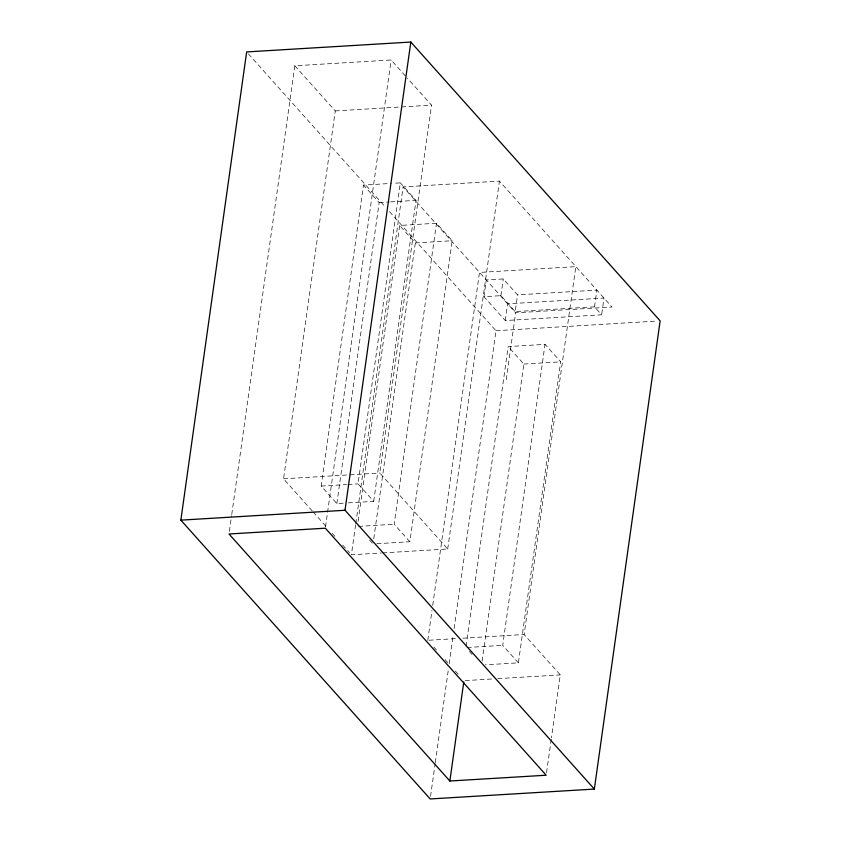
<?xml version="1.0" encoding="UTF-8"?>
<svg xmlns="http://www.w3.org/2000/svg" width="841" height="841" viewBox="0 0 841 841"><rect width="100%" height="100%" fill="white"/><g stroke="black" fill="none" stroke-linecap="round" stroke-linejoin="round"><path stroke-width="0.63" stroke-dasharray="4.21 3.15" d="M229.372 531.386L231.569 515.785M231.748 514.482L294.813 65.777L391.139 59.984L406.602 77.277M312.263 510.95L283.554 478.802L335.265 110.917L294.813 65.777M343.202 503.181L336.852 503.57L321.188 486.087L363.491 185.094L391.433 183.412M325.52 526.897L391.139 59.984M336.852 503.57L379.154 202.576L363.491 185.094M348.279 502.876L373.698 501.352L358.024 483.869L400.327 182.875L392.705 183.327M355.596 524.889L351.401 554.787L381.341 552.989M355.785 523.586L403.102 186.902L499.428 181.109L611.985 307.007L515.659 312.799L403.102 186.902M358.087 521.262L399.664 225.462L436.5 223.243L452.174 240.726L409.872 541.72L374.298 543.864M373.698 501.352L416.001 200.358L400.327 182.875M382.634 552.905L447.717 548.994L379.806 473.01L431.517 105.125L407.465 78.234M373.751 538.745L415.328 242.944L399.664 225.462M409.872 541.72L394.198 524.237L436.5 223.243M427.785 640.316L431.98 610.471M432.716 605.278L479.486 272.431L575.812 266.639L524.111 634.524L560.285 674.892L551.423 737.925M447.717 548.994L499.428 181.109M483.953 296.684L486.308 279.969L503.265 278.949L517.541 294.886L515.197 311.601L594.513 306.839L601.63 314.786L505.273 320.537L483.953 296.684L500.921 295.664L515.197 311.601M430.55 796.353L435.123 763.838M435.302 762.535L448.463 668.889M449.199 663.686L453.215 635.071M454.129 628.574L495.99 330.734L389.257 211.385M500.921 295.664L503.265 278.949M505.273 320.537L507.628 303.811L603.985 298.061L601.63 314.786M466.061 646.277L508.185 346.576L545.021 344.358L560.695 361.84L518.392 662.834L485.352 664.821M506.261 379.69L515.659 312.799M482.093 661.163L523.848 364.058L508.185 346.576M518.392 662.834L502.718 645.352L545.021 344.358M594.513 306.839L596.868 290.113L517.541 294.886M546.545 772.648L551.244 739.207M335.265 110.917L400.295 107.007M401.599 106.923L431.517 105.125M379.154 202.576L389.32 201.966M390.581 201.882L416.001 200.358M415.328 242.944L452.174 240.726M495.99 330.734L657.546 321.02M523.848 364.058L560.695 361.84M283.554 478.802L348.595 474.892M349.898 474.808L379.806 473.01M321.188 486.087L346.597 484.553M347.869 484.479L358.024 483.869M358.623 526.382L394.198 524.237M429.089 640.232L457.725 638.508M462.928 638.203L524.111 634.524M467.144 647.496L502.718 645.352M465.262 680.611L492.595 678.96M497.809 678.645L560.285 674.892M369.546 540.059L373.026 543.938M469.362 651.46L471.969 654.372M433.819 647.044L436.405 649.925M445.015 659.533L448.463 663.381M455.349 671.076L458.797 674.913M248.41 53.877L385.756 207.475M313.125 511.917L326.171 526.54M332.269 533.352L334.876 536.274M342.697 545.042L349.656 552.842"/><path stroke-width="1.26" d="M180.857 520.137L246.655 51.921L410.818 42.05L660.143 320.863L594.345 789.079L430.182 798.95L180.857 520.137L345.01 510.266L594.345 789.079M345.01 510.266L410.818 42.05M449.861 781.016L229.015 533.993L325.341 528.201L546.187 775.223L449.861 781.016L463.78 681.967"/></g></svg>
